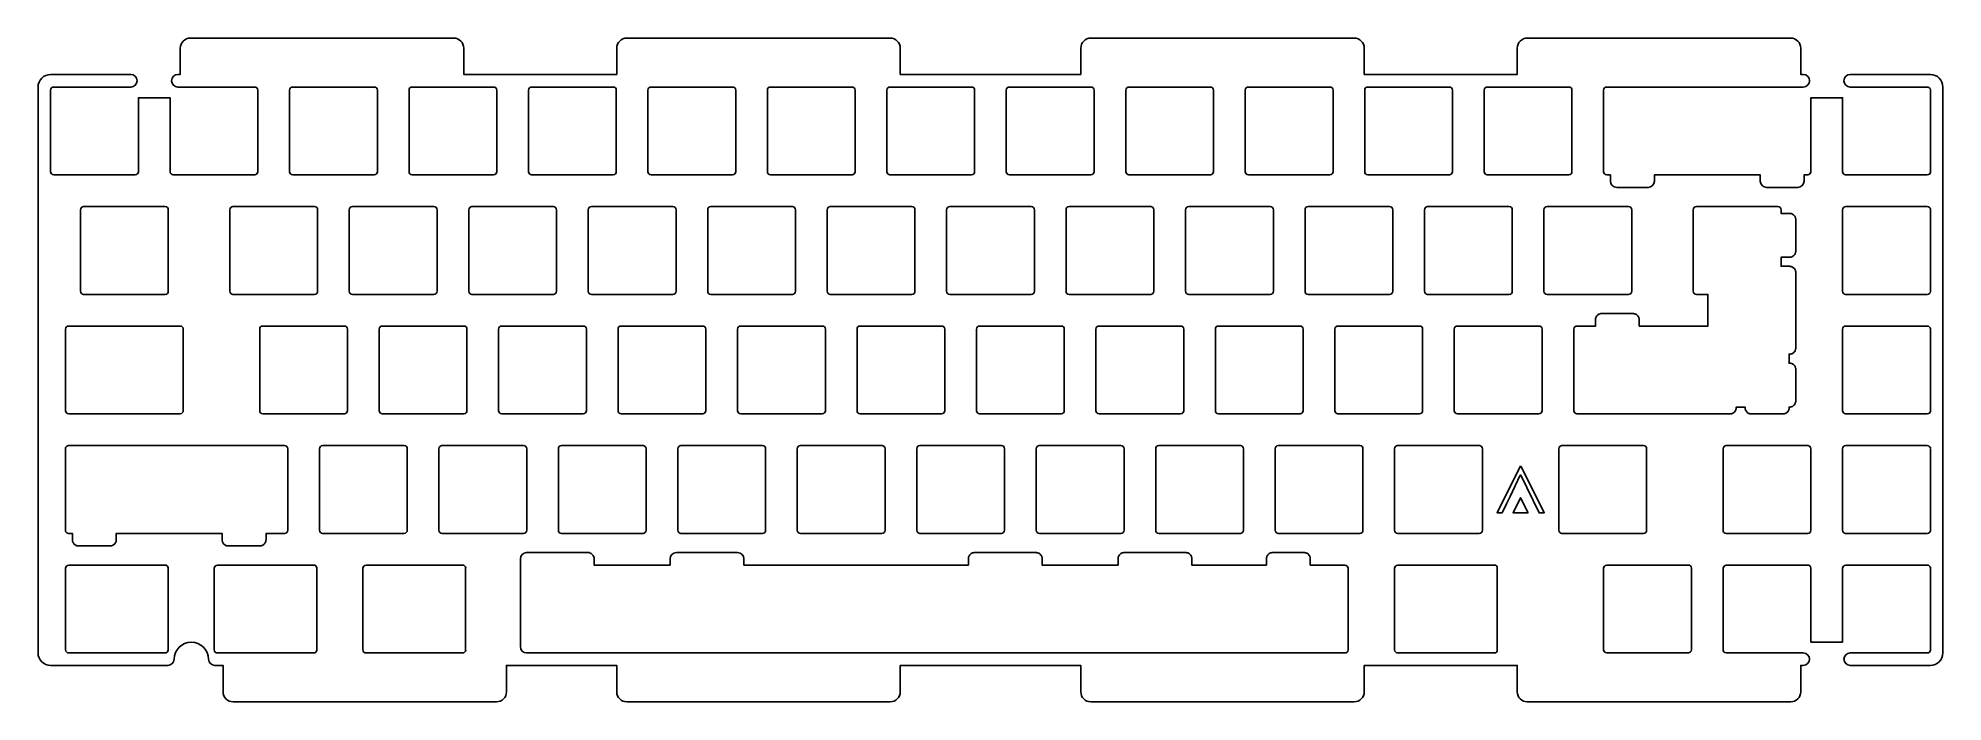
# Model space of a CAD drawing. Header units: millimetres. Extents: x 1710 to 2014, y 1346 to 1452.
import ezdxf

# ---------------------------------------------------------------- set-up
doc = ezdxf.new("R2010")
doc.units = ezdxf.units.MM
doc.layers.get('0').update_dxf_attribs({"color": 18, "true_color": 0x000000})

msp = doc.modelspace()

# ---------------------------------------------------------------- linework, layer by layer
at = {"color": 18, "linetype": 'Continuous', "lineweight": 25, "true_color": 0x000000}
for p, q in [((1734.28, 1451.61), (1776.28, 1451.61)), ((1803.88, 1451.61), (1845.88, 1451.61)), ((1877.88, 1451.61), (1919.88, 1451.61)), ((1947.48, 1451.61), (1989.48, 1451.61)), ((1710, 1353.61), (1710, 1443.81)), ((1712, 1445.81), (1724.78, 1445.81)), ((1712, 1443.31), (1712, 1430.31)), ((1724.78, 1443.81), (1712.5, 1443.81)), ((1744.55, 1443.81), (1732.28, 1443.81)), ((1750.1, 1443.31), (1750.1, 1430.31)), ((1763.6, 1443.81), (1750.6, 1443.81)), ((1764.1, 1430.3), (1764.1, 1443.31)), ((1769.15, 1443.31), (1769.15, 1430.31)), ((1782.65, 1443.81), (1769.65, 1443.81)), ((1783.15, 1430.31), (1783.15, 1443.31)), ((1788.2, 1443.31), (1788.2, 1430.31)), ((1801.7, 1443.81), (1788.7, 1443.81)), ((1802.2, 1430.31), (1802.2, 1443.31)), ((1807.25, 1443.31), (1807.25, 1430.31)), ((1820.75, 1443.81), (1807.75, 1443.81)), ((1821.25, 1430.31), (1821.25, 1443.31)), ((1826.3, 1443.31), (1826.3, 1430.31)), ((1839.8, 1443.81), (1826.8, 1443.81)), ((1840.3, 1430.31), (1840.3, 1443.31)), ((1845.35, 1443.31), (1845.35, 1430.31)), ((1858.85, 1443.81), (1845.85, 1443.81)), ((1859.35, 1430.3), (1859.35, 1443.31)), ((1864.4, 1443.31), (1864.4, 1430.31)), ((1877.9, 1443.81), (1864.9, 1443.81)), ((1878.4, 1430.31), (1878.4, 1443.31)), ((1883.45, 1443.31), (1883.45, 1430.31)), ((1896.95, 1443.81), (1883.95, 1443.81)), ((1897.45, 1430.31), (1897.45, 1443.31)), ((1902.5, 1443.31), (1902.5, 1430.31)), ((1916, 1443.81), (1903, 1443.81)), ((1916.5, 1430.31), (1916.5, 1443.31)), ((1921.55, 1443.31), (1921.55, 1430.31)), ((1935.05, 1443.81), (1922.05, 1443.81)), ((1935.55, 1430.31), (1935.55, 1443.31)), ((1940.6, 1443.31), (1940.6, 1430.31)), ((1954.1, 1443.81), (1941.1, 1443.81)), ((1954.6, 1430.3), (1954.6, 1443.31)), ((1959.65, 1443.31), (1959.65, 1430.31)), ((1991.48, 1443.81), (1960.15, 1443.81)), ((1998.98, 1445.81), (2011.75, 1445.81)), ((2010.19, 1443.81), (2010.19, 1443.81)), ((2011.75, 1442.82), (2011.75, 1443.37)), ((2013.75, 1443.81), (2013.75, 1353.61)), ((2011.75, 1430.81), (2011.75, 1442.81)), ((1712.5, 1429.81), (1725.5, 1429.81)), ((1731.55, 1429.81), (1744.55, 1429.81)), ((1750.6, 1429.81), (1763.6, 1429.81)), ((1769.65, 1429.81), (1782.65, 1429.81)), ((1788.7, 1429.81), (1801.7, 1429.81)), ((1807.75, 1429.81), (1820.75, 1429.81)), ((1826.8, 1429.81), (1839.8, 1429.81)), ((1845.85, 1429.81), (1858.85, 1429.81)), ((1864.9, 1429.81), (1877.9, 1429.81)), ((1883.95, 1429.81), (1896.95, 1429.81)), ((1903, 1429.81), (1916, 1429.81)), ((1922.05, 1429.81), (1935.05, 1429.81)), ((1941.1, 1429.81), (1954.1, 1429.81)), ((1961.74, 1427.81), (1966.74, 1427.81)), ((1985.62, 1427.81), (1990.62, 1427.81)), ((1998.24, 1429.81), (2011.27, 1429.81)), ((1730.26, 1424.76), (1717.26, 1424.76)), ((1754.08, 1424.76), (1741.08, 1424.76)), ((1773.13, 1424.76), (1760.13, 1424.76)), ((1792.18, 1424.76), (1779.18, 1424.76)), ((1811.23, 1424.76), (1798.23, 1424.76)), ((1830.28, 1424.76), (1817.28, 1424.76)), ((1849.33, 1424.76), (1836.33, 1424.76)), ((1868.38, 1424.76), (1855.38, 1424.76)), ((1887.43, 1424.76), (1874.43, 1424.76)), ((1906.48, 1424.76), (1893.48, 1424.76)), ((1925.53, 1424.76), (1912.53, 1424.76)), ((1944.58, 1424.76), (1931.58, 1424.76)), ((1963.63, 1424.76), (1950.63, 1424.76)), ((1987.44, 1424.76), (1974.44, 1424.76)), ((2011.26, 1424.76), (1998.26, 1424.76)), ((1716.76, 1424.26), (1716.76, 1411.26)), ((1730.76, 1411.26), (1730.76, 1424.26)), ((1740.58, 1424.26), (1740.58, 1411.26)), ((1754.58, 1411.26), (1754.58, 1424.26)), ((1759.63, 1424.26), (1759.63, 1411.26)), ((1773.63, 1411.26), (1773.63, 1424.26)), ((1778.68, 1424.26), (1778.68, 1411.26)), ((1792.68, 1411.26), (1792.68, 1424.26)), ((1797.73, 1424.26), (1797.73, 1411.26)), ((1811.73, 1411.26), (1811.73, 1424.26)), ((1816.78, 1424.26), (1816.78, 1411.26)), ((1830.78, 1411.26), (1830.78, 1424.26)), ((1835.83, 1424.26), (1835.83, 1411.26)), ((1849.83, 1411.26), (1849.83, 1424.26)), ((1854.88, 1424.26), (1854.88, 1411.26)), ((1868.88, 1411.26), (1868.88, 1424.26)), ((1873.93, 1424.26), (1873.93, 1411.26)), ((1887.93, 1411.26), (1887.93, 1424.26)), ((1892.98, 1424.26), (1892.98, 1411.26)), ((1906.98, 1411.26), (1906.98, 1424.26)), ((1912.03, 1424.26), (1912.03, 1411.26)), ((1926.03, 1411.26), (1926.03, 1424.26)), ((1931.08, 1424.26), (1931.08, 1411.26)), ((1945.08, 1411.26), (1945.08, 1424.26)), ((1950.13, 1424.26), (1950.13, 1411.26)), ((1964.13, 1411.26), (1964.13, 1424.26)), ((1973.94, 1424.26), (1973.94, 1411.26)), ((1990.29, 1417.66), (1990.29, 1422.67)), ((1997.76, 1424.26), (1997.76, 1411.26)), ((2011.75, 1423.77), (2011.75, 1424.32)), ((2011.75, 1411.76), (2011.75, 1423.76)), ((1990.29, 1402.23), (1990.29, 1414.23)), ((1717.26, 1410.76), (1730.26, 1410.76)), ((1741.08, 1410.76), (1754.08, 1410.76)), ((1760.13, 1410.76), (1773.13, 1410.76)), ((1779.18, 1410.76), (1792.18, 1410.76)), ((1798.23, 1410.76), (1811.23, 1410.76)), ((1817.28, 1410.76), (1830.28, 1410.76)), ((1836.33, 1410.76), (1849.33, 1410.76)), ((1855.38, 1410.76), (1868.38, 1410.76)), ((1874.43, 1410.76), (1887.43, 1410.76)), ((1893.48, 1410.76), (1906.48, 1410.76)), ((1912.53, 1410.76), (1925.53, 1410.76)), ((1931.58, 1410.76), (1944.58, 1410.76)), ((1950.63, 1410.76), (1963.63, 1410.76)), ((1998.24, 1410.76), (2011.27, 1410.76)), ((2011.75, 1411.19), (2011.75, 1411.75)), ((1714.38, 1405.21), (1714.38, 1392.21)), ((1732.65, 1405.71), (1714.88, 1405.71)), ((1733.15, 1392.21), (1733.15, 1405.21)), ((1745.34, 1405.21), (1745.34, 1392.21)), ((1758.84, 1405.71), (1745.84, 1405.71)), ((1759.34, 1392.21), (1759.34, 1405.21)), ((1764.39, 1405.21), (1764.39, 1392.21)), ((1777.89, 1405.71), (1764.89, 1405.71)), ((1778.39, 1392.21), (1778.39, 1405.21)), ((1783.44, 1405.21), (1783.44, 1392.21)), ((1796.94, 1405.71), (1783.94, 1405.71)), ((1797.44, 1392.21), (1797.44, 1405.21)), ((1802.49, 1405.21), (1802.49, 1392.21)), ((1815.99, 1405.71), (1802.99, 1405.71)), ((1816.49, 1392.21), (1816.49, 1405.21)), ((1821.54, 1405.21), (1821.54, 1392.21)), ((1835.04, 1405.71), (1822.04, 1405.71)), ((1835.54, 1392.21), (1835.54, 1405.21)), ((1840.59, 1405.21), (1840.59, 1392.21)), ((1854.09, 1405.71), (1841.09, 1405.71)), ((1854.59, 1392.21), (1854.59, 1405.21)), ((1859.64, 1405.21), (1859.64, 1392.21)), ((1873.14, 1405.71), (1860.14, 1405.71)), ((1873.64, 1392.21), (1873.64, 1405.21)), ((1878.69, 1405.21), (1878.69, 1392.21)), ((1892.19, 1405.71), (1879.19, 1405.71)), ((1892.69, 1392.21), (1892.69, 1405.21)), ((1897.74, 1405.21), (1897.74, 1392.21)), ((1911.24, 1405.71), (1898.24, 1405.71)), ((1911.74, 1392.21), (1911.74, 1405.21)), ((1916.79, 1405.21), (1916.79, 1392.21)), ((1930.29, 1405.71), (1917.29, 1405.71)), ((1930.79, 1392.21), (1930.79, 1405.21)), ((1935.84, 1405.21), (1935.84, 1392.21)), ((1949.34, 1405.71), (1936.34, 1405.71)), ((1949.84, 1392.21), (1949.84, 1405.21)), ((1954.89, 1405.21), (1954.89, 1392.21)), ((1997.76, 1405.21), (1997.76, 1392.21)), ((2011.26, 1405.71), (1998.26, 1405.71)), ((2011.75, 1404.72), (2011.75, 1405.27)), ((2011.75, 1392.71), (2011.75, 1404.71)), ((1990.29, 1393.79), (1990.29, 1398.8)), ((1714.88, 1391.71), (1732.65, 1391.71)), ((1745.84, 1391.71), (1758.84, 1391.71)), ((1764.89, 1391.71), (1777.89, 1391.71)), ((1783.94, 1391.71), (1796.94, 1391.71)), ((1802.99, 1391.71), (1815.99, 1391.71)), ((1822.04, 1391.71), (1835.04, 1391.71)), ((1841.09, 1391.71), (1854.09, 1391.71)), ((1860.14, 1391.71), (1873.14, 1391.71)), ((1879.19, 1391.71), (1892.19, 1391.71)), ((1898.24, 1391.71), (1911.24, 1391.71)), ((1917.29, 1391.71), (1930.29, 1391.71)), ((1936.34, 1391.71), (1949.34, 1391.71)), ((1983.16, 1391.71), (1988.23, 1391.71)), ((1998.24, 1391.71), (2011.27, 1391.71)), ((2011.75, 1392.14), (2011.75, 1392.7)), ((1714.36, 1386.16), (1714.36, 1373.16)), ((1749.31, 1386.66), (1714.86, 1386.66)), ((1749.81, 1373.16), (1749.81, 1386.16)), ((1754.87, 1386.16), (1754.87, 1373.16)), ((1755.83, 1386.66), (1755.35, 1386.66)), ((1767.89, 1386.66), (1755.84, 1386.66)), ((1768.38, 1386.66), (1767.9, 1386.66)), ((1768.87, 1373.16), (1768.87, 1386.16)), ((1773.92, 1386.16), (1773.92, 1373.16)), ((1774.88, 1386.66), (1774.4, 1386.66)), ((1786.94, 1386.66), (1774.89, 1386.66)), ((1787.43, 1386.66), (1786.95, 1386.66)), ((1787.92, 1373.16), (1787.92, 1386.16)), ((1792.97, 1386.16), (1792.97, 1373.16)), ((1793.93, 1386.66), (1793.45, 1386.66)), ((1805.99, 1386.66), (1793.94, 1386.66)), ((1806.48, 1386.66), (1806, 1386.66)), ((1806.97, 1373.16), (1806.97, 1386.16)), ((1812.02, 1386.16), (1812.02, 1373.16)), ((1812.98, 1386.66), (1812.5, 1386.66)), ((1825.04, 1386.66), (1812.99, 1386.66)), ((1825.53, 1386.66), (1825.05, 1386.66)), ((1826.02, 1373.16), (1826.02, 1386.16)), ((1831.07, 1386.16), (1831.07, 1373.16)), ((1832.03, 1386.66), (1831.55, 1386.66)), ((1844.09, 1386.66), (1832.04, 1386.66)), ((1844.58, 1386.66), (1844.1, 1386.66)), ((1845.07, 1373.16), (1845.07, 1386.16)), ((1850.12, 1386.16), (1850.12, 1373.16)), ((1851.08, 1386.66), (1850.6, 1386.66)), ((1863.14, 1386.66), (1851.09, 1386.66)), ((1863.63, 1386.66), (1863.15, 1386.66)), ((1864.12, 1373.16), (1864.12, 1386.16)), ((1869.17, 1386.16), (1869.17, 1373.16)), ((1870.13, 1386.66), (1869.65, 1386.66)), ((1882.19, 1386.66), (1870.14, 1386.66)), ((1882.68, 1386.66), (1882.2, 1386.66)), ((1883.17, 1373.16), (1883.17, 1386.16)), ((1888.22, 1386.16), (1888.22, 1373.16)), ((1889.18, 1386.66), (1888.7, 1386.66)), ((1901.24, 1386.66), (1889.19, 1386.66)), ((1901.73, 1386.66), (1901.25, 1386.66)), ((1902.22, 1373.16), (1902.22, 1386.16)), ((1907.27, 1386.16), (1907.27, 1373.16)), ((1908.23, 1386.66), (1907.75, 1386.66)), ((1920.29, 1386.66), (1908.24, 1386.66)), ((1920.78, 1386.66), (1920.3, 1386.66)), ((1921.27, 1373.16), (1921.27, 1386.16)), ((1926.32, 1386.16), (1926.32, 1373.16)), ((1927.28, 1386.66), (1926.8, 1386.66)), ((1939.34, 1386.66), (1927.29, 1386.66)), ((1939.83, 1386.66), (1939.35, 1386.66)), ((1940.32, 1373.16), (1940.32, 1386.16)), ((1952.51, 1386.16), (1952.51, 1373.16)), ((1966.01, 1386.66), (1953.01, 1386.66)), ((1966.51, 1373.16), (1966.51, 1386.16)), ((1978.7, 1386.16), (1978.7, 1373.16)), ((1992.2, 1386.66), (1979.2, 1386.66)), ((1992.7, 1373.16), (1992.7, 1386.16)), ((1997.76, 1386.16), (1997.76, 1373.16)), ((2011.26, 1386.66), (1998.26, 1386.66)), ((2011.75, 1385.67), (2011.75, 1386.22)), ((2011.75, 1373.66), (2011.75, 1385.66)), ((2011.75, 1373.09), (2011.75, 1373.65)), ((1716.47, 1370.66), (1721.47, 1370.66)), ((1740.35, 1370.66), (1745.35, 1370.66)), ((1755.37, 1372.66), (1768.37, 1372.66)), ((1774.42, 1372.66), (1787.42, 1372.66)), ((1793.47, 1372.66), (1806.47, 1372.66)), ((1812.52, 1372.66), (1825.52, 1372.66)), ((1831.57, 1372.66), (1844.57, 1372.66)), ((1850.62, 1372.66), (1863.62, 1372.66)), ((1869.67, 1372.66), (1882.67, 1372.66)), ((1888.72, 1372.66), (1901.72, 1372.66)), ((1907.77, 1372.66), (1920.77, 1372.66)), ((1926.82, 1372.66), (1939.82, 1372.66)), ((1979.19, 1372.66), (1992.22, 1372.66)), ((1998.24, 1372.66), (2011.27, 1372.66)), ((1714.38, 1367.11), (1714.38, 1354.11)), ((1730.27, 1367.61), (1714.88, 1367.61)), ((1730.76, 1366.68), (1730.76, 1367.16)), ((1738.09, 1367.11), (1738.09, 1354.11)), ((1753.98, 1367.61), (1738.59, 1367.61)), ((1754.47, 1354.05), (1754.47, 1367.16)), ((1761.8, 1367.11), (1761.8, 1354.11)), ((1777.69, 1367.61), (1762.3, 1367.61)), ((1778.18, 1354.05), (1778.18, 1367.16)), ((1786.91, 1368.6), (1786.91, 1354.61)), ((1797.67, 1369.61), (1787.91, 1369.6)), ((1821.55, 1369.6), (1811.78, 1369.6)), ((1869.11, 1369.61), (1859.35, 1369.61)), ((1892.98, 1369.61), (1883.22, 1369.61)), ((1911.88, 1369.61), (1906.88, 1369.61)), ((1918.89, 1354.11), (1918.89, 1367.11)), ((1926.32, 1367.11), (1926.32, 1354.11)), ((1941.7, 1367.61), (1926.81, 1367.61)), ((1942.2, 1367.61), (1941.7, 1367.61)), ((1942.7, 1366.66), (1942.7, 1367.14)), ((1959.65, 1367.11), (1959.65, 1354.11)), ((1973.15, 1367.61), (1960.15, 1367.61)), ((1973.65, 1366.62), (1973.65, 1367.11)), ((1992.2, 1367.61), (1979.2, 1367.61)), ((1992.7, 1366.62), (1992.7, 1367.11)), ((2011.26, 1367.61), (1998.26, 1367.61)), ((2011.75, 1366.62), (2011.75, 1367.17)), ((1730.77, 1354.61), (1730.77, 1366.61)), ((1942.7, 1354.61), (1942.7, 1366.61)), ((1973.65, 1354.61), (1973.65, 1366.61)), ((2011.75, 1354.61), (2011.75, 1366.61)), ((1714.88, 1353.61), (1730.27, 1353.61)), ((1730.76, 1354.05), (1730.76, 1354.53)), ((1738.59, 1353.61), (1753.98, 1353.61)), ((1762.3, 1353.61), (1777.69, 1353.61)), ((1926.81, 1353.61), (1942.2, 1353.61)), ((1942.7, 1354.07), (1942.7, 1354.56)), ((1960.14, 1353.61), (1973.17, 1353.61)), ((1973.65, 1354.1), (1973.65, 1354.6)), ((1979.19, 1353.61), (1991.48, 1353.61)), ((1998.98, 1353.61), (2011.27, 1353.61)), ((2011.75, 1354.04), (2011.75, 1354.6)), ((1730.68, 1351.61), (1712, 1351.61)), ((2011.75, 1351.61), (1998.98, 1351.61)), ((1783.09, 1345.81), (1741.09, 1345.81)), ((1845.88, 1345.81), (1803.88, 1345.81)), ((1919.88, 1345.81), (1877.88, 1345.81)), ((1989.48, 1345.81), (1947.48, 1345.81))]:
    msp.add_line(p, q, dxfattribs=at)
for points in [[(1732.28, 1445.81), (1732.68, 1445.81), (1732.68, 1450.01)], [(1777.88, 1450.01), (1777.88, 1445.81), (1802.28, 1445.81), (1802.28, 1450.01)], [(1847.48, 1450.01), (1847.48, 1445.81), (1876.28, 1445.81), (1876.28, 1450.01)], [(1921.48, 1450.01), (1921.48, 1445.81), (1945.88, 1445.81), (1945.88, 1450.01)], [(1991.08, 1450.01), (1991.08, 1445.81), (1991.48, 1445.81)], [(1745.05, 1430.31), (1745.05, 1443.31)], [(2011.26, 1443.81), (2010.19, 1443.81), (1998.98, 1443.81)], [(1726, 1430.31), (1726, 1442.1), (1731.05, 1442.1), (1731.05, 1430.31)], [(1992.69, 1430.31), (1992.69, 1431.46), (1992.7, 1431.46), (1992.7, 1442.1), (1997.75, 1442.1), (1997.75, 1432.81), (1997.76, 1432.81), (1997.76, 1430.31)], [(2011.75, 1430.24), (2011.75, 1430.8)], [(1960.15, 1429.81), (1960.74, 1429.81), (1960.74, 1428.81)], [(1967.74, 1428.81), (1967.74, 1429.81), (1984.62, 1429.81), (1984.62, 1428.81)], [(1991.62, 1428.81), (1991.62, 1429.81), (1992.19, 1429.81)], [(1989.29, 1423.67), (1987.94, 1423.67), (1987.94, 1423.76), (1987.94, 1423.82), (1987.94, 1424.26)], [(1989.29, 1415.23), (1987.94, 1415.23), (1987.94, 1416.67), (1989.29, 1416.67)], [(1974.44, 1410.76), (1976.29, 1410.76), (1976.29, 1405.71), (1965.32, 1405.71), (1965.32, 1406.7)], [(1958.36, 1406.71), (1958.36, 1405.71), (1955.39, 1405.71)], [(1964.32, 1407.7), (1961.86, 1407.71), (1959.36, 1407.71)], [(1989.29, 1399.79), (1989.23, 1399.79), (1989.23, 1401.23), (1989.29, 1401.23)], [(1955.39, 1391.71), (1979.8, 1391.71)], [(1980.8, 1392.71), (1980.8, 1392.79), (1982.2, 1392.79), (1982.2, 1392.7)], [(1989.23, 1392.71), (1989.23, 1392.79), (1989.29, 1392.79)], [(1714.86, 1372.66), (1714.86, 1372.65), (1715.47, 1372.65), (1715.47, 1371.66)], [(1722.47, 1371.66), (1722.47, 1372.65), (1728.16, 1372.65)], [(1728.19, 1372.66), (1739.35, 1372.66), (1739.35, 1371.66)], [(1746.35, 1371.66), (1746.35, 1372.66), (1749.33, 1372.66)], [(1953, 1372.66), (1960.6, 1372.66), (1966.03, 1372.66)], [(1810.78, 1368.6), (1810.78, 1367.61), (1798.67, 1367.61), (1798.67, 1368.61)], [(1827.3, 1367.61), (1822.55, 1367.61), (1822.55, 1368.6)], [(1858.35, 1368.61), (1858.35, 1367.61), (1834.45, 1367.61), (1827.3, 1367.61)], [(1882.22, 1368.61), (1882.22, 1367.61), (1870.11, 1367.61), (1870.11, 1368.61)], [(1905.88, 1368.61), (1905.88, 1367.61), (1893.98, 1367.61), (1893.98, 1368.61)], [(1918.39, 1367.61), (1913.62, 1367.61), (1913, 1367.61), (1912.88, 1367.61), (1912.88, 1368.61)], [(1978.7, 1367.11), (1978.7, 1365.25), (1978.7, 1365.25), (1978.7, 1355.21), (1978.7, 1355.21), (1978.7, 1354.11)], [(1997.76, 1367.11), (1997.76, 1365.25), (1997.75, 1365.25), (1997.75, 1355.35), (1992.7, 1355.35), (1992.7, 1366.61)], [(1787.91, 1353.61), (1821.55, 1353.61), (1829.34, 1353.61), (1842.69, 1353.61), (1858.35, 1353.61), (1869.11, 1353.61), (1905.88, 1353.61)], [(1905.89, 1353.61), (1907, 1353.61), (1913, 1353.61), (1918.39, 1353.61)], [(1739.49, 1347.41), (1739.49, 1351.61), (1738.18, 1351.61)], [(1802.28, 1347.41), (1802.28, 1351.61), (1784.69, 1351.61), (1784.69, 1347.41)], [(1876.28, 1347.41), (1876.28, 1351.61), (1847.48, 1351.61), (1847.48, 1347.41)], [(1945.88, 1347.41), (1945.88, 1351.61), (1921.48, 1351.61), (1921.48, 1347.41)], [(1991.48, 1351.61), (1991.08, 1351.61), (1991.08, 1347.41)]]:
    msp.add_lwpolyline(points, dxfattribs=at)
for points in [[(1946.49, 1383.35), (1946.32, 1383.35), (1942.66, 1375.95), (1943.46, 1375.95), (1944.18, 1377.36), (1944.77, 1378.54), (1946.36, 1381.92), (1946.46, 1381.92), (1949.36, 1375.95), (1950.18, 1375.95)], [(1947.64, 1375.96), (1945.2, 1375.96), (1946.42, 1378.34)]]:
    msp.add_lwpolyline(points, close=True, dxfattribs=at)
at = {"color": 18, "linetype": 'Continuous', "lineweight": 25, "true_color": 0x000000, "extrusion": (0, 0, -1)}
for centre, radius, start, end in [((-1734.28, 1450.01), 1.6, 0, 90), ((-1776.28, 1450.01), 1.6, 90, 180), ((-1803.88, 1450.01), 1.6, 0, 90), ((-1845.88, 1450.01), 1.6, 90, 180), ((-1877.88, 1450.01), 1.6, 0, 90), ((-1919.88, 1450.01), 1.6, 90, 180), ((-1947.48, 1450.01), 1.6, 0, 90), ((-1989.48, 1450.01), 1.6, 90, 180), ((-1712, 1443.81), 2, 0, 90), ((-1724.78, 1444.81), 1, 90, 270), ((-1732.28, 1444.81), 1, 270, 90), ((-1991.48, 1444.81), 1, 90, 270), ((-1998.98, 1444.81), 1, 270, 90), ((-2011.75, 1443.81), 2, 90, 180), ((-1712, 1353.61), 2, 270, 0), ((-1730.68, 1352.61), 1, 180.6993, 270), ((-1738.18, 1352.61), 1, 270, 359.3007), ((-1991.48, 1352.61), 1, 90, 179.9998), ((-1991.48, 1352.61), 1, 180, 270), ((-1998.98, 1352.61), 1, 0.0002, 90), ((-1998.98, 1352.61), 1, 270, 0), ((-2011.75, 1353.61), 2, 180, 270), ((-1741.09, 1347.41), 1.6, 270, 0), ((-1783.09, 1347.41), 1.6, 180, 270), ((-1803.88, 1347.41), 1.6, 270, 0), ((-1845.88, 1347.41), 1.6, 180, 270), ((-1877.88, 1347.41), 1.6, 270, 0), ((-1919.88, 1347.41), 1.6, 180, 270), ((-1947.48, 1347.41), 1.6, 270, 0), ((-1989.48, 1347.41), 1.6, 180, 270)]:
    msp.add_arc(centre, radius, start, end, dxfattribs=at)
at = {"color": 18, "linetype": 'Continuous', "lineweight": 25, "true_color": 0x000000}
for centre, radius, start, end in [((1712.5, 1443.31), 0.5, 90, 180), ((1744.55, 1443.31), 0.5, 0, 90), ((1750.6, 1443.31), 0.5, 90, 180), ((1763.6, 1443.31), 0.5, 0.3872, 90), ((1769.65, 1443.31), 0.5, 90, 180), ((1782.65, 1443.31), 0.5, 0, 90), ((1788.7, 1443.31), 0.5, 90, 180), ((1801.7, 1443.31), 0.5, 0, 90), ((1807.75, 1443.31), 0.5, 90, 180), ((1820.75, 1443.31), 0.5, 0, 90), ((1826.8, 1443.31), 0.5, 90, 180), ((1839.8, 1443.31), 0.5, 0, 90), ((1845.85, 1443.31), 0.5, 90, 180), ((1858.85, 1443.31), 0.5, 0.3872, 90), ((1864.9, 1443.31), 0.5, 90, 180), ((1877.9, 1443.31), 0.5, 0, 90), ((1883.95, 1443.31), 0.5, 90, 180), ((1896.95, 1443.31), 0.5, 0, 90), ((1903, 1443.31), 0.5, 90, 180), ((1916, 1443.31), 0.5, 0, 90), ((1922.05, 1443.31), 0.5, 90, 180), ((1935.05, 1443.31), 0.5, 0, 90), ((1941.1, 1443.31), 0.5, 90, 180), ((1954.1, 1443.31), 0.5, 0.3872, 90), ((1960.15, 1443.31), 0.5, 90, 180), ((2011.26, 1443.31), 0.5, 7.748, 90), ((1712.5, 1430.31), 0.5, 180, 270), ((1725.5, 1430.31), 0.5, 270, 0), ((1731.55, 1430.31), 0.5, 179.9998, 270.0001), ((1744.55, 1430.31), 0.5, 270, 0), ((1750.6, 1430.31), 0.5, 180, 270), ((1763.6, 1430.31), 0.5, 270, 359.6128), ((1769.65, 1430.31), 0.5, 180, 270), ((1782.65, 1430.31), 0.5, 270, 0), ((1788.7, 1430.31), 0.5, 180, 270), ((1801.7, 1430.31), 0.5, 270, 0), ((1807.75, 1430.31), 0.5, 180, 270), ((1820.75, 1430.31), 0.5, 270, 0), ((1826.8, 1430.31), 0.5, 180, 270), ((1839.8, 1430.31), 0.5, 270, 0), ((1845.85, 1430.31), 0.5, 180, 270), ((1858.85, 1430.31), 0.5, 270, 359.6128), ((1864.9, 1430.31), 0.5, 180, 270), ((1877.9, 1430.31), 0.5, 270, 0), ((1883.95, 1430.31), 0.5, 180, 270), ((1896.95, 1430.31), 0.5, 270, 0), ((1903, 1430.31), 0.5, 180, 270), ((1916, 1430.31), 0.5, 270, 0), ((1922.05, 1430.31), 0.5, 180, 270), ((1935.05, 1430.31), 0.5, 270, 0), ((1941.1, 1430.31), 0.5, 180, 270), ((1954.1, 1430.31), 0.5, 270, 359.6128), ((1960.15, 1430.31), 0.5, 180, 270), ((1961.74, 1428.81), 1, 180, 270), ((1966.74, 1428.81), 1, 270, 360), ((1985.62, 1428.81), 1, 180, 270), ((1990.62, 1428.81), 1, 270, 360), ((1992.19, 1430.31), 0.5, 270, 360), ((1998.26, 1430.31), 0.5, 180, 268.0325), ((2011.26, 1430.31), 0.5, 271.9675, 352.252), ((1717.26, 1424.26), 0.5, 90, 180), ((1730.26, 1424.26), 0.5, 0, 90), ((1741.08, 1424.26), 0.5, 90, 180), ((1754.08, 1424.26), 0.5, 0, 90), ((1760.13, 1424.26), 0.5, 90, 180), ((1773.13, 1424.26), 0.5, 0, 90), ((1779.18, 1424.26), 0.5, 90, 180), ((1792.18, 1424.26), 0.5, 0, 90), ((1798.23, 1424.26), 0.5, 90, 180), ((1811.23, 1424.26), 0.5, 0, 90), ((1817.28, 1424.26), 0.5, 90, 180), ((1830.28, 1424.26), 0.5, 0, 90), ((1836.33, 1424.26), 0.5, 90, 180), ((1849.33, 1424.26), 0.5, 0, 90), ((1855.38, 1424.26), 0.5, 90, 180), ((1868.38, 1424.26), 0.5, 0, 90), ((1874.43, 1424.26), 0.5, 90, 180), ((1887.43, 1424.26), 0.5, 0, 90), ((1893.48, 1424.26), 0.5, 90, 180), ((1906.48, 1424.26), 0.5, 0, 90), ((1912.53, 1424.26), 0.5, 90, 180), ((1925.53, 1424.26), 0.5, 0, 90), ((1931.58, 1424.26), 0.5, 90, 180), ((1944.58, 1424.26), 0.5, 0, 90), ((1950.63, 1424.26), 0.5, 90, 180), ((1963.63, 1424.26), 0.5, 0, 90), ((1974.44, 1424.26), 0.5, 90, 180), ((1987.44, 1424.26), 0.5, 0, 90), ((1998.26, 1424.26), 0.5, 90, 180), ((2011.26, 1424.26), 0.5, 7.748, 90), ((1717.26, 1411.26), 0.5, 180, 270), ((1730.26, 1411.26), 0.5, 270, 0), ((1741.08, 1411.26), 0.5, 180, 270), ((1754.08, 1411.26), 0.5, 270, 0), ((1760.13, 1411.26), 0.5, 180, 270), ((1773.13, 1411.26), 0.5, 270, 360), ((1779.18, 1411.26), 0.5, 180, 270), ((1792.18, 1411.26), 0.5, 270, 360), ((1798.23, 1411.26), 0.5, 180, 270), ((1811.23, 1411.26), 0.5, 270, 0), ((1817.28, 1411.26), 0.5, 180, 270), ((1830.28, 1411.26), 0.5, 270, 0), ((1836.33, 1411.26), 0.5, 180, 270), ((1849.33, 1411.26), 0.5, 270, 360), ((1855.38, 1411.26), 0.5, 180, 270), ((1868.38, 1411.26), 0.5, 270, 360), ((1874.43, 1411.26), 0.5, 180, 270), ((1887.43, 1411.26), 0.5, 270, 0), ((1893.48, 1411.26), 0.5, 180, 270), ((1906.48, 1411.26), 0.5, 270, 0), ((1912.53, 1411.26), 0.5, 180, 270), ((1925.53, 1411.26), 0.5, 270, 360), ((1931.58, 1411.26), 0.5, 180, 270), ((1944.58, 1411.26), 0.5, 270, 360), ((1950.63, 1411.26), 0.5, 180, 270), ((1963.63, 1411.26), 0.5, 270, 0), ((1974.44, 1411.26), 0.5, 180, 270), ((1998.26, 1411.26), 0.5, 180, 268.0326), ((2011.26, 1411.26), 0.5, 271.9674, 352.252), ((1714.88, 1405.21), 0.5, 90, 180), ((1732.65, 1405.21), 0.5, 0, 90), ((1745.84, 1405.21), 0.5, 90, 180), ((1758.84, 1405.21), 0.5, 0, 90), ((1764.89, 1405.21), 0.5, 90, 180), ((1777.89, 1405.21), 0.5, 0, 90), ((1783.94, 1405.21), 0.5, 90, 180), ((1796.94, 1405.21), 0.5, 0, 90), ((1802.99, 1405.21), 0.5, 90, 180), ((1815.99, 1405.21), 0.5, 0, 90), ((1822.04, 1405.21), 0.5, 90, 180), ((1835.04, 1405.21), 0.5, 0, 90), ((1841.09, 1405.21), 0.5, 90, 180), ((1854.09, 1405.21), 0.5, 0, 90), ((1860.14, 1405.21), 0.5, 90, 180), ((1873.14, 1405.21), 0.5, 0, 90), ((1879.19, 1405.21), 0.5, 90, 180), ((1892.19, 1405.21), 0.5, 0, 90), ((1898.24, 1405.21), 0.5, 90, 180), ((1911.24, 1405.21), 0.5, 0, 90), ((1917.29, 1405.21), 0.5, 90, 180), ((1930.29, 1405.21), 0.5, 0, 90), ((1936.34, 1405.21), 0.5, 90, 180), ((1949.34, 1405.21), 0.5, 0, 90), ((1955.39, 1405.21), 0.5, 90, 180), ((1998.26, 1405.21), 0.5, 90, 180), ((2011.26, 1405.21), 0.5, 7.748, 90), ((1714.88, 1392.21), 0.5, 180, 270), ((1732.65, 1392.21), 0.5, 270, 0), ((1745.84, 1392.21), 0.5, 180, 270), ((1758.84, 1392.21), 0.5, 270, 0), ((1764.89, 1392.21), 0.5, 180, 270), ((1777.89, 1392.21), 0.5, 270, 360), ((1783.94, 1392.21), 0.5, 180, 270), ((1796.94, 1392.21), 0.5, 270, 360), ((1802.99, 1392.21), 0.5, 180, 270), ((1815.99, 1392.21), 0.5, 270, 0), ((1822.04, 1392.21), 0.5, 180, 270), ((1835.04, 1392.21), 0.5, 270, 0), ((1841.09, 1392.21), 0.5, 180, 270), ((1854.09, 1392.21), 0.5, 270, 360), ((1860.14, 1392.21), 0.5, 180, 270), ((1873.14, 1392.21), 0.5, 270, 360), ((1879.19, 1392.21), 0.5, 180, 270), ((1892.19, 1392.21), 0.5, 270, 0), ((1898.24, 1392.21), 0.5, 180, 270), ((1911.24, 1392.21), 0.5, 270, 0), ((1917.29, 1392.21), 0.5, 180, 270), ((1930.29, 1392.21), 0.5, 270, 360), ((1936.34, 1392.21), 0.5, 180, 270), ((1949.34, 1392.21), 0.5, 270, 360), ((1955.39, 1392.21), 0.5, 180, 270), ((1998.26, 1392.21), 0.5, 180, 268.0326), ((2011.26, 1392.21), 0.5, 271.9674, 352.252), ((1714.86, 1386.16), 0.5, 90, 180), ((1749.31, 1386.16), 0.5, 0, 90), ((1755.37, 1386.16), 0.5, 91.8842, 180), ((1768.37, 1386.16), 0.5, 0, 88.1158), ((1774.42, 1386.16), 0.5, 91.8842, 180), ((1787.42, 1386.16), 0.5, 0, 88.1158), ((1793.47, 1386.16), 0.5, 91.8842, 180), ((1806.47, 1386.16), 0.5, 0, 88.1158), ((1812.52, 1386.16), 0.5, 91.8842, 180), ((1825.52, 1386.16), 0.5, 0, 88.1158), ((1831.57, 1386.16), 0.5, 91.8842, 180), ((1844.57, 1386.16), 0.5, 0, 88.1158), ((1850.62, 1386.16), 0.5, 91.8842, 180), ((1863.62, 1386.16), 0.5, 0, 88.1158), ((1869.67, 1386.16), 0.5, 91.8842, 180), ((1882.67, 1386.16), 0.5, 0, 88.1158), ((1888.72, 1386.16), 0.5, 91.8842, 180), ((1901.72, 1386.16), 0.5, 0, 88.1158), ((1907.77, 1386.16), 0.5, 91.8842, 180), ((1920.77, 1386.16), 0.5, 360, 88.1158), ((1926.82, 1386.16), 0.5, 91.8842, 180), ((1939.82, 1386.16), 0.5, 0, 88.1158), ((1953.01, 1386.16), 0.5, 90, 180), ((1966.01, 1386.16), 0.5, 0, 90), ((1979.2, 1386.16), 0.5, 90, 180), ((1992.2, 1386.16), 0.5, 0, 90), ((1998.26, 1386.16), 0.5, 90, 180), ((2011.26, 1386.16), 0.5, 7.748, 90), ((1714.86, 1373.16), 0.5, 180, 270), ((1749.31, 1373.16), 0.5, 271.3523, 360), ((1755.37, 1373.16), 0.5, 180, 270), ((1768.37, 1373.16), 0.5, 270, 0), ((1774.42, 1373.16), 0.5, 180, 270), ((1787.42, 1373.16), 0.5, 270, 360), ((1793.47, 1373.16), 0.5, 180, 270), ((1806.47, 1373.16), 0.5, 270, 0), ((1812.52, 1373.16), 0.5, 180, 270), ((1825.52, 1373.16), 0.5, 270, 0), ((1831.57, 1373.16), 0.5, 180, 270), ((1844.57, 1373.16), 0.5, 270, 0), ((1850.62, 1373.16), 0.5, 180, 270), ((1863.62, 1373.16), 0.5, 270, 360), ((1869.67, 1373.16), 0.5, 180, 270), ((1882.67, 1373.16), 0.5, 270, 0), ((1888.72, 1373.16), 0.5, 180, 270), ((1901.72, 1373.16), 0.5, 270, 0), ((1907.77, 1373.16), 0.5, 180, 270), ((1920.77, 1373.16), 0.5, 270, 0), ((1926.82, 1373.16), 0.5, 180, 270), ((1939.82, 1373.16), 0.5, 270, 360), ((1953.01, 1373.16), 0.5, 180, 268.053), ((1966.01, 1373.16), 0.5, 271.947, 360), ((1979.2, 1373.16), 0.5, 180, 268.053), ((1992.2, 1373.16), 0.5, 271.947, 360), ((1998.26, 1373.16), 0.5, 180, 268.0326), ((2011.26, 1373.16), 0.5, 271.9674, 352.252), ((1714.88, 1367.11), 0.5, 90, 180), ((1730.27, 1367.11), 0.5, 6.2755, 90), ((1738.59, 1367.11), 0.5, 90, 180), ((1753.98, 1367.11), 0.5, 6.2755, 90), ((1762.3, 1367.11), 0.5, 90, 180), ((1777.69, 1367.11), 0.5, 6.2755, 90), ((1787.91, 1368.6), 1, 90.0239, 180), ((1797.67, 1368.61), 1, 0, 90.0239), ((1811.78, 1368.6), 1, 90, 179.9992), ((1821.55, 1368.6), 1, 0, 90), ((1918.39, 1367.11), 0.5, 0, 90), ((1926.82, 1367.11), 0.5, 90.4078, 180), ((1942.2, 1367.11), 0.5, 4.1491, 89.5995), ((1960.15, 1367.11), 0.5, 90, 180), ((1973.15, 1367.11), 0.5, 0.8721, 90), ((1979.2, 1367.11), 0.5, 90, 180), ((1992.2, 1367.11), 0.5, 0.8724, 90), ((1998.26, 1367.11), 0.5, 90, 180), ((2011.26, 1367.11), 0.5, 7.748, 90), ((1734.43, 1352.56), 2.75, 0.6993, 179.3007), ((1714.88, 1354.11), 0.5, 180, 269.5993), ((1730.27, 1354.11), 0.5, 270.4007, 353.7245), ((1738.59, 1354.11), 0.5, 180, 270), ((1753.98, 1354.11), 0.5, 270, 353.7245), ((1762.3, 1354.11), 0.5, 180, 270), ((1777.69, 1354.11), 0.5, 270, 353.7245), ((1787.91, 1354.61), 1, 180, 270), ((1918.39, 1354.11), 0.5, 270, 0), ((1926.82, 1354.11), 0.5, 180, 269.5995), ((1942.2, 1354.11), 0.5, 270.4005, 355.8509), ((1960.15, 1354.11), 0.5, 180, 268.1918), ((1973.15, 1354.11), 0.5, 271.8082, 359.1279), ((1979.2, 1354.11), 0.5, 180, 268.1918), ((2011.26, 1354.11), 0.5, 271.9674, 352.252)]:
    msp.add_arc(centre, radius, start, end, dxfattribs=at)
for points in [[(2011.75, 1442.81), (2011.75, 1442.81), (2011.75, 1442.81), (2011.75, 1442.82)], [(2011.75, 1430.8), (2011.75, 1430.8), (2011.75, 1430.8), (2011.75, 1430.81)], [(2011.75, 1423.76), (2011.75, 1423.76), (2011.75, 1423.76), (2011.75, 1423.77)], [(2011.75, 1411.75), (2011.75, 1411.75), (2011.75, 1411.75), (2011.75, 1411.76)], [(2011.75, 1404.71), (2011.75, 1404.71), (2011.75, 1404.71), (2011.75, 1404.72)], [(2011.75, 1392.7), (2011.75, 1392.7), (2011.75, 1392.7), (2011.75, 1392.71)], [(1755.84, 1386.66), (1755.84, 1386.66), (1755.84, 1386.66), (1755.83, 1386.66)], [(1767.9, 1386.66), (1767.9, 1386.66), (1767.89, 1386.66), (1767.89, 1386.66)], [(1774.89, 1386.66), (1774.89, 1386.66), (1774.89, 1386.66), (1774.88, 1386.66)], [(1786.95, 1386.66), (1786.95, 1386.66), (1786.94, 1386.66), (1786.94, 1386.66)], [(1793.94, 1386.66), (1793.94, 1386.66), (1793.94, 1386.66), (1793.93, 1386.66)], [(1806, 1386.66), (1806, 1386.66), (1805.99, 1386.66), (1805.99, 1386.66)], [(1812.99, 1386.66), (1812.99, 1386.66), (1812.99, 1386.66), (1812.98, 1386.66)], [(1825.05, 1386.66), (1825.05, 1386.66), (1825.04, 1386.66), (1825.04, 1386.66)], [(1832.04, 1386.66), (1832.04, 1386.66), (1832.04, 1386.66), (1832.03, 1386.66)], [(1844.1, 1386.66), (1844.1, 1386.66), (1844.09, 1386.66), (1844.09, 1386.66)], [(1851.09, 1386.66), (1851.09, 1386.66), (1851.09, 1386.66), (1851.08, 1386.66)], [(1863.15, 1386.66), (1863.15, 1386.66), (1863.14, 1386.66), (1863.14, 1386.66)], [(1870.14, 1386.66), (1870.14, 1386.66), (1870.14, 1386.66), (1870.13, 1386.66)], [(1882.2, 1386.66), (1882.2, 1386.66), (1882.19, 1386.66), (1882.19, 1386.66)], [(1889.19, 1386.66), (1889.19, 1386.66), (1889.19, 1386.66), (1889.18, 1386.66)], [(1901.25, 1386.66), (1901.25, 1386.66), (1901.24, 1386.66), (1901.24, 1386.66)], [(1908.24, 1386.66), (1908.24, 1386.66), (1908.24, 1386.66), (1908.23, 1386.66)], [(1920.3, 1386.66), (1920.3, 1386.66), (1920.29, 1386.66), (1920.29, 1386.66)], [(1927.29, 1386.66), (1927.29, 1386.66), (1927.29, 1386.66), (1927.28, 1386.66)], [(1939.35, 1386.66), (1939.35, 1386.66), (1939.34, 1386.66), (1939.34, 1386.66)], [(2011.75, 1385.66), (2011.75, 1385.66), (2011.75, 1385.66), (2011.75, 1385.67)], [(2011.75, 1373.65), (2011.75, 1373.65), (2011.75, 1373.65), (2011.75, 1373.66)], [(1728.16, 1372.65), (1728.17, 1372.65), (1728.18, 1372.65), (1728.19, 1372.66)], [(1827.3, 1367.61), (1827.3, 1367.61), (1827.3, 1367.61), (1827.3, 1367.61)], [(1941.7, 1367.61), (1941.7, 1367.61), (1941.7, 1367.61), (1941.7, 1367.61)], [(1730.77, 1366.61), (1730.77, 1366.63), (1730.76, 1366.66), (1730.76, 1366.68)], [(1942.7, 1366.61), (1942.7, 1366.62), (1942.7, 1366.64), (1942.7, 1366.66)], [(1973.65, 1366.61), (1973.65, 1366.61), (1973.65, 1366.61), (1973.65, 1366.62)], [(1992.7, 1366.61), (1992.7, 1366.61), (1992.7, 1366.61), (1992.7, 1366.62)], [(2011.75, 1366.61), (2011.75, 1366.61), (2011.75, 1366.61), (2011.75, 1366.62)], [(1730.76, 1354.53), (1730.76, 1354.55), (1730.77, 1354.58), (1730.77, 1354.61)], [(1905.88, 1353.61), (1905.89, 1353.61), (1905.89, 1353.61), (1905.89, 1353.61)], [(1942.7, 1354.56), (1942.7, 1354.57), (1942.7, 1354.59), (1942.7, 1354.61)], [(1973.65, 1354.6), (1973.65, 1354.6), (1973.65, 1354.6), (1973.65, 1354.61)], [(2011.75, 1354.6), (2011.75, 1354.6), (2011.75, 1354.6), (2011.75, 1354.61)]]:
    msp.add_open_spline(points, degree=3, dxfattribs=at)
for points, knots in [([(1990.29, 1422.67), (1990.29, 1422.7), (1990.29, 1422.77), (1990.27, 1422.86), (1990.25, 1422.96), (1990.2, 1423.08), (1990.13, 1423.23), (1990, 1423.38), (1989.85, 1423.51), (1989.68, 1423.6), (1989.49, 1423.66), (1989.36, 1423.67), (1989.29, 1423.67)], [181.488818, 181.488818, 181.488818, 181.488818, 181.551615, 181.613845, 181.676117, 181.739042, 181.863836, 181.988966, 182.113761, 182.238891, 182.363769, 182.488818, 182.488818, 182.488818, 182.488818]), ([(1989.29, 1416.67), (1989.32, 1416.67), (1989.38, 1416.67), (1989.48, 1416.68), (1989.57, 1416.71), (1989.69, 1416.75), (1989.84, 1416.83), (1990, 1416.96), (1990.13, 1417.11), (1990.22, 1417.29), (1990.28, 1417.48), (1990.29, 1417.6), (1990.29, 1417.66)], [175.483846, 175.483846, 175.483846, 175.483846, 175.544119, 175.603898, 175.66372, 175.724118, 175.853875, 175.983976, 176.113733, 176.243834, 176.363756, 176.483846, 176.483846, 176.483846, 176.483846]), ([(1990.29, 1414.23), (1990.29, 1414.26), (1990.29, 1414.33), (1990.27, 1414.43), (1990.25, 1414.52), (1990.2, 1414.64), (1990.13, 1414.79), (1990, 1414.94), (1989.85, 1415.07), (1989.68, 1415.16), (1989.49, 1415.22), (1989.36, 1415.23), (1989.29, 1415.23)], [170.345888, 170.345888, 170.345888, 170.345888, 170.408685, 170.470914, 170.533187, 170.596111, 170.720906, 170.846036, 170.97083, 171.09596, 171.220839, 171.345888, 171.345888, 171.345888, 171.345888]), ([(1959.36, 1407.71), (1959.33, 1407.7), (1959.26, 1407.7), (1959.16, 1407.69), (1959.07, 1407.66), (1958.94, 1407.62), (1958.8, 1407.54), (1958.65, 1407.42), (1958.52, 1407.27), (1958.43, 1407.09), (1958.37, 1406.9), (1958.36, 1406.77), (1958.36, 1406.71)], [237.615115, 237.615115, 237.615115, 237.615115, 237.677911, 237.740141, 237.802413, 237.865338, 237.990132, 238.115262, 238.240057, 238.365187, 238.490065, 238.615115, 238.615115, 238.615115, 238.615115]), ([(1965.32, 1406.7), (1965.32, 1406.74), (1965.32, 1406.8), (1965.31, 1406.9), (1965.28, 1407), (1965.24, 1407.12), (1965.16, 1407.26), (1965.03, 1407.42), (1964.88, 1407.54), (1964.71, 1407.63), (1964.52, 1407.69), (1964.39, 1407.7), (1964.32, 1407.7)], [231.650705, 231.650705, 231.650705, 231.650705, 231.713501, 231.775731, 231.838003, 231.900928, 232.025722, 232.150852, 232.275647, 232.400777, 232.525655, 232.650705, 232.650705, 232.650705, 232.650705]), ([(1989.29, 1401.23), (1989.32, 1401.23), (1989.39, 1401.23), (1989.49, 1401.25), (1989.58, 1401.27), (1989.7, 1401.32), (1989.85, 1401.39), (1990, 1401.52), (1990.13, 1401.67), (1990.22, 1401.85), (1990.28, 1402.03), (1990.29, 1402.17), (1990.29, 1402.23)], [157.345888, 157.345888, 157.345888, 157.345888, 157.408685, 157.470914, 157.533187, 157.596111, 157.720906, 157.846036, 157.97083, 158.09596, 158.220839, 158.345888, 158.345888, 158.345888, 158.345888]), ([(1990.29, 1398.8), (1990.29, 1398.83), (1990.29, 1398.89), (1990.27, 1398.98), (1990.25, 1399.08), (1990.21, 1399.2), (1990.13, 1399.35), (1990, 1399.51), (1989.84, 1399.64), (1989.66, 1399.73), (1989.48, 1399.78), (1989.35, 1399.79), (1989.29, 1399.79)], [154.79634, 154.79634, 154.79634, 154.79634, 154.856613, 154.916392, 154.976213, 155.036611, 155.166369, 155.296469, 155.426227, 155.556328, 155.67625, 155.79634, 155.79634, 155.79634, 155.79634]), ([(1979.8, 1391.71), (1979.83, 1391.71), (1979.89, 1391.71), (1979.98, 1391.72), (1980.08, 1391.74), (1980.2, 1391.79), (1980.35, 1391.86), (1980.51, 1391.99), (1980.64, 1392.15), (1980.73, 1392.33), (1980.79, 1392.52), (1980.79, 1392.64), (1980.8, 1392.71)], [138.992073, 138.992073, 138.992073, 138.992073, 139.052332, 139.112094, 139.171898, 139.232281, 139.362072, 139.492204, 139.621994, 139.752126, 139.872016, 139.992073, 139.992073, 139.992073, 139.992073]), ([(1982.2, 1392.7), (1982.2, 1392.67), (1982.2, 1392.61), (1982.21, 1392.52), (1982.24, 1392.43), (1982.28, 1392.31), (1982.35, 1392.17), (1982.47, 1392.01), (1982.62, 1391.88), (1982.79, 1391.79), (1982.97, 1391.72), (1983.09, 1391.71), (1983.16, 1391.71)], [141.569447, 141.569447, 141.569447, 141.569447, 141.629829, 141.689742, 141.749699, 141.810211, 141.93972, 142.069571, 142.199081, 142.328932, 142.449103, 142.569447, 142.569447, 142.569447, 142.569447]), ([(1988.23, 1391.71), (1988.27, 1391.71), (1988.33, 1391.71), (1988.42, 1391.72), (1988.51, 1391.74), (1988.64, 1391.79), (1988.79, 1391.86), (1988.95, 1391.99), (1989.08, 1392.15), (1989.17, 1392.33), (1989.22, 1392.52), (1989.23, 1392.64), (1989.23, 1392.71)], [147.648608, 147.648608, 147.648608, 147.648608, 147.708867, 147.768628, 147.828432, 147.888815, 148.018606, 148.148738, 148.278529, 148.408661, 148.528551, 148.648608, 148.648608, 148.648608, 148.648608]), ([(1989.29, 1392.79), (1989.32, 1392.79), (1989.39, 1392.8), (1989.49, 1392.81), (1989.58, 1392.83), (1989.7, 1392.88), (1989.85, 1392.96), (1990, 1393.08), (1990.13, 1393.23), (1990.22, 1393.41), (1990.28, 1393.6), (1990.29, 1393.73), (1990.29, 1393.79)], [148.791402, 148.791402, 148.791402, 148.791402, 148.854199, 148.916429, 148.978701, 149.041625, 149.16642, 149.29155, 149.416345, 149.541474, 149.666353, 149.791402, 149.791402, 149.791402, 149.791402]), ([(1715.47, 1371.66), (1715.47, 1371.62), (1715.47, 1371.56), (1715.49, 1371.46), (1715.51, 1371.37), (1715.56, 1371.24), (1715.63, 1371.1), (1715.76, 1370.94), (1715.91, 1370.82), (1716.09, 1370.73), (1716.27, 1370.67), (1716.41, 1370.66), (1716.47, 1370.66)], [89.328187, 89.328187, 89.328187, 89.328187, 89.390984, 89.453213, 89.515486, 89.57841, 89.703205, 89.828335, 89.953129, 90.078259, 90.203138, 90.328187, 90.328187, 90.328187, 90.328187]), ([(1721.47, 1370.66), (1721.5, 1370.66), (1721.57, 1370.66), (1721.67, 1370.67), (1721.76, 1370.7), (1721.88, 1370.74), (1722.03, 1370.82), (1722.18, 1370.94), (1722.31, 1371.1), (1722.4, 1371.27), (1722.46, 1371.46), (1722.47, 1371.59), (1722.47, 1371.66)], [95.328187, 95.328187, 95.328187, 95.328187, 95.390984, 95.453213, 95.515486, 95.57841, 95.703205, 95.828335, 95.953129, 96.078259, 96.203138, 96.328187, 96.328187, 96.328187, 96.328187]), ([(1739.35, 1371.66), (1739.35, 1371.62), (1739.35, 1371.56), (1739.36, 1371.46), (1739.39, 1371.37), (1739.43, 1371.24), (1739.51, 1371.1), (1739.64, 1370.94), (1739.79, 1370.82), (1739.96, 1370.73), (1740.15, 1370.67), (1740.28, 1370.66), (1740.35, 1370.66)], [116.173279, 116.173279, 116.173279, 116.173279, 116.236076, 116.298306, 116.360578, 116.423502, 116.548297, 116.673427, 116.798222, 116.923351, 117.04823, 117.173279, 117.173279, 117.173279, 117.173279]), ([(1745.35, 1370.66), (1745.38, 1370.66), (1745.45, 1370.66), (1745.54, 1370.67), (1745.64, 1370.7), (1745.76, 1370.74), (1745.91, 1370.82), (1746.06, 1370.94), (1746.18, 1371.1), (1746.28, 1371.27), (1746.34, 1371.46), (1746.34, 1371.59), (1746.35, 1371.66)], [122.173279, 122.173279, 122.173279, 122.173279, 122.236076, 122.298306, 122.360578, 122.423502, 122.548297, 122.673427, 122.798222, 122.923351, 123.04823, 123.173279, 123.173279, 123.173279, 123.173279]), ([(1859.35, 1369.61), (1859.32, 1369.6), (1859.26, 1369.6), (1859.17, 1369.59), (1859.07, 1369.57), (1858.95, 1369.53), (1858.8, 1369.45), (1858.64, 1369.32), (1858.51, 1369.16), (1858.42, 1368.98), (1858.36, 1368.79), (1858.36, 1368.67), (1858.35, 1368.61)], [58.650542, 58.650542, 58.650542, 58.650542, 58.710801, 58.770563, 58.830366, 58.89075, 59.02054, 59.150672, 59.280463, 59.410595, 59.530485, 59.650542, 59.650542, 59.650542, 59.650542]), ([(1870.11, 1368.61), (1870.11, 1368.64), (1870.11, 1368.7), (1870.1, 1368.8), (1870.07, 1368.9), (1870.03, 1369.02), (1869.95, 1369.17), (1869.82, 1369.32), (1869.67, 1369.44), (1869.5, 1369.54), (1869.31, 1369.6), (1869.18, 1369.6), (1869.11, 1369.61)], [47.890542, 47.890542, 47.890542, 47.890542, 47.953339, 48.015568, 48.077841, 48.140765, 48.26556, 48.39069, 48.515484, 48.640614, 48.765493, 48.890542, 48.890542, 48.890542, 48.890542]), ([(1883.22, 1369.61), (1883.19, 1369.6), (1883.13, 1369.6), (1883.04, 1369.59), (1882.95, 1369.57), (1882.82, 1369.53), (1882.67, 1369.45), (1882.51, 1369.32), (1882.38, 1369.16), (1882.29, 1368.98), (1882.23, 1368.79), (1882.23, 1368.67), (1882.22, 1368.61)], [32.778806, 32.778806, 32.778806, 32.778806, 32.839065, 32.898827, 32.95863, 33.019014, 33.148804, 33.278936, 33.408727, 33.538859, 33.658749, 33.778806, 33.778806, 33.778806, 33.778806]), ([(1893.98, 1368.61), (1893.98, 1368.64), (1893.98, 1368.7), (1893.97, 1368.79), (1893.95, 1368.89), (1893.9, 1369.01), (1893.83, 1369.16), (1893.7, 1369.32), (1893.54, 1369.45), (1893.36, 1369.54), (1893.17, 1369.6), (1893.05, 1369.6), (1892.98, 1369.61)], [22.018806, 22.018806, 22.018806, 22.018806, 22.079065, 22.138826, 22.19863, 22.259014, 22.388804, 22.518936, 22.648727, 22.778859, 22.898749, 23.018806, 23.018806, 23.018806, 23.018806]), ([(1906.88, 1369.61), (1906.85, 1369.6), (1906.79, 1369.6), (1906.69, 1369.59), (1906.59, 1369.56), (1906.47, 1369.52), (1906.32, 1369.44), (1906.17, 1369.32), (1906.05, 1369.17), (1905.96, 1368.99), (1905.9, 1368.8), (1905.89, 1368.67), (1905.88, 1368.61)], [7.118804, 7.118804, 7.118804, 7.118804, 7.181601, 7.243831, 7.306103, 7.369027, 7.493822, 7.618952, 7.743747, 7.868876, 7.993755, 8.118804, 8.118804, 8.118804, 8.118804]), ([(1912.88, 1368.61), (1912.88, 1368.64), (1912.88, 1368.7), (1912.87, 1368.8), (1912.84, 1368.9), (1912.8, 1369.02), (1912.72, 1369.17), (1912.6, 1369.32), (1912.44, 1369.44), (1912.27, 1369.54), (1912.08, 1369.6), (1911.95, 1369.6), (1911.88, 1369.61)], [1.118804, 1.118804, 1.118804, 1.118804, 1.181601, 1.243831, 1.306103, 1.369027, 1.493822, 1.618952, 1.743747, 1.868876, 1.993755, 2.118804, 2.118804, 2.118804, 2.118804])]:
    msp.add_open_spline(points, degree=3, knots=knots, dxfattribs=at)

doc.saveas('drawing.dxf')
